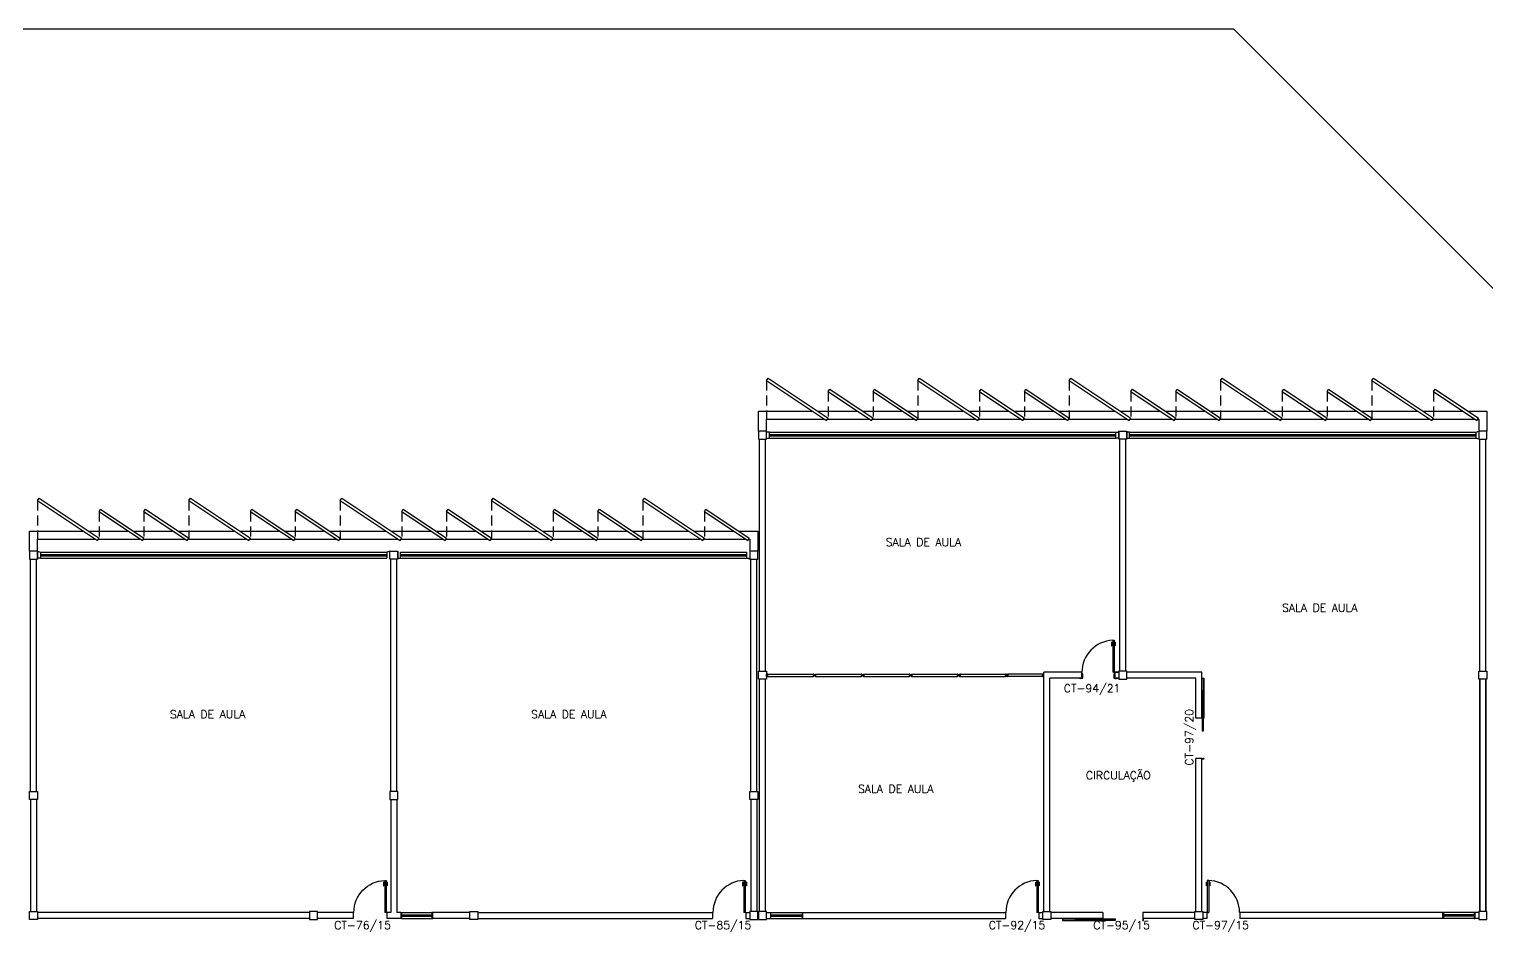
# Model space of a CAD drawing. Header units: millimetres. Extents: x 2069 to 2250, y 1124 to 1284.
# Drawn here: x 2142.2 to 2178.63, y 1236.11 to 1258.67 of the extents above; entities that cross this region are included whole.
import ezdxf

# ---------------------------------------------------------------- set-up
doc = ezdxf.new("R2010")
doc.units = ezdxf.units.MM
doc.linetypes.add('HIDDEN', pattern=[0.375, 0.25, -0.125])
for name, color, linetype in [('ALV', 2, 'Continuous'), ('DIV2', 2, 'Continuous'), ('ENDEREÇO', 2, 'Continuous'), ('JANELA', 1, 'Continuous'), ('MACANETA', 1, 'Continuous'), ('MARCO', 2, 'Continuous'), ('PAVIMENTO', 1, 'Continuous'), ('PILARES', 3, 'Continuous'), ('PORTA', 2, 'Continuous'), ('PROJ', 1, 'HIDDEN'), ('TEXTO', 2, 'Continuous')]:
    doc.layers.add(name, color=color, linetype=linetype)
doc.styles.add('UNB-100', font='simplex.shx', dxfattribs={"height": 0.2})

# ---------------------------------------------------------------- blocks, each defined once
blk = doc.blocks.new('DIV12')
for p, q in [((-0.0051, 0), (0.0051, 0)), ((0, -0.0051), (0, 0.0051)), ((0.0285, 0.0285), (1.1715, 0.0285)), ((0.0285, -0.0285), (0.0285, 0.0285)), ((1.1715, -0.0285), (1.1715, 0.0285)), ((1.1949, 0), (1.2051, 0)), ((1.2, -0.0051), (1.2, 0.0051)), ((0.0285, -0.0285), (1.1715, -0.0285))]:
    blk.add_line(p, q)
blk = doc.blocks.new('MTT')
for p, q in [((-0.029, 0.018), (-0.029, 0.029)), ((-0.019, 0.029), (-0.029, 0.029)), ((-0.024, 0.018), (-0.029, 0.018)), ((-0.024, 0.018), (-0.024, -0.019)), ((-0.019, 0.024), (-0.019, 0.029)), ((-0.019, 0.024), (0.018, 0.024)), ((-0.005, 0), (0.005, 0)), ((0, -0.005), (0, 0.005)), ((0.018, 0.024), (0.018, 0.029)), ((0.018, 0.029), (0.029, 0.029)), ((0.024, 0.018), (0.029, 0.018)), ((0.024, 0.018), (0.024, -0.019)), ((0.029, 0.018), (0.029, 0.029)), ((-0.029, -0.019), (-0.024, -0.019)), ((-0.029, -0.019), (-0.029, -0.029)), ((-0.019, -0.029), (-0.029, -0.029)), ((0.018, -0.024), (-0.019, -0.024)), ((-0.019, -0.024), (-0.019, -0.029)), ((0.018, -0.024), (0.018, -0.029)), ((0.018, -0.029), (0.029, -0.029)), ((0.029, -0.019), (0.024, -0.019)), ((0.029, -0.019), (0.029, -0.029))]:
    blk.add_line(p, q)
blk = doc.blocks.new('IMTT')
for p, q in [((-0.005, 0), (0.005, 0)), ((0.029, 0.029), (0, 0.029)), ((0, -0.028), (0, 0.029)), ((0.029, -0.028), (0, -0.028))]:
    blk.add_line(p, q)
blk = doc.blocks.new('DOOR80')
at = {"layer": 'MACANETA', "color": 1}
for p, q in [((-0.015, -0.665), (-0.01, -0.665)), ((-0.015, -0.755), (-0.015, -0.665)), ((-0.01, -0.755), (-0.01, -0.665)), ((0.012, -0.763), (0.012, -0.728)), ((0.012, -0.728), (0.015, -0.728)), ((0.053, -0.728), (0.05, -0.728)), ((0.053, -0.763), (0.053, -0.728)), ((0.08, -0.665), (0.075, -0.665)), ((0.075, -0.755), (0.075, -0.665)), ((0.08, -0.755), (0.08, -0.665)), ((-0.015, -0.755), (0.012, -0.755)), ((-0.01, -0.735), (0.012, -0.735)), ((0.012, -0.763), (0.015, -0.763)), ((0.053, -0.763), (0.05, -0.763)), ((0.075, -0.735), (0.053, -0.735)), ((0.08, -0.755), (0.053, -0.755))]:
    blk.add_line(p, q, dxfattribs=at)
at = {"layer": 'PORTA'}
for p, q in [((0.015, -0.8), (0.015, 0)), ((0.015, 0), (0.05, 0)), ((0.05, -0.8), (0.05, 0)), ((0.05, -0.8), (0.015, -0.8))]:
    blk.add_line(p, q, dxfattribs=at)
at = {"layer": 'PORTA', "color": 1}
blk.add_arc((0.02, 0), 0.8, 272.1491, 0, dxfattribs=at)
blk = doc.blocks.new('BRISE')
at = {"layer": 'ALV'}
for p, q in [((0.1, 1.266), (0.138, 1.324)), ((0.1, 1.266), (1.6, 0.271)), ((0.138, 1.324), (1.638, 0.329)), ((3.882, 1.266), (3.921, 1.324)), ((3.882, 1.266), (5.382, 0.271)), ((3.921, 1.324), (5.421, 0.329)), ((7.664, 1.266), (7.703, 1.324)), ((7.664, 1.266), (9.164, 0.271)), ((7.703, 1.324), (9.203, 0.329)), ((11.446, 1.266), (11.485, 1.324)), ((11.446, 1.266), (12.946, 0.271)), ((11.485, 1.324), (12.985, 0.329)), ((15.228, 1.266), (15.267, 1.324)), ((15.228, 1.266), (16.728, 0.271)), ((15.267, 1.324), (16.767, 0.329)), ((1.638, 0.99), (1.677, 1.048)), ((1.638, 0.99), (2.721, 0.271)), ((1.677, 1.048), (2.76, 0.329)), ((2.76, 0.99), (2.799, 1.048)), ((2.76, 0.99), (3.843, 0.271)), ((2.799, 1.048), (3.882, 0.329)), ((5.421, 0.99), (5.459, 1.048)), ((5.421, 0.99), (6.504, 0.271)), ((5.459, 1.048), (6.542, 0.329)), ((6.542, 0.99), (6.581, 1.048)), ((6.542, 0.99), (7.626, 0.271)), ((6.581, 1.048), (7.664, 0.329)), ((9.203, 0.99), (9.241, 1.048)), ((9.203, 0.99), (10.286, 0.271)), ((9.241, 1.048), (10.324, 0.329)), ((10.324, 0.99), (10.363, 1.048)), ((10.324, 0.99), (11.408, 0.271)), ((10.363, 1.048), (11.446, 0.329)), ((12.985, 0.99), (13.023, 1.048)), ((12.985, 0.99), (14.068, 0.271)), ((13.023, 1.048), (14.106, 0.329)), ((14.106, 0.99), (14.145, 1.048)), ((14.106, 0.99), (15.19, 0.271)), ((14.145, 1.048), (15.228, 0.329)), ((16.767, 0.99), (16.805, 1.048)), ((16.767, 0.99), (17.85, 0.271)), ((16.805, 1.048), (17.888, 0.329)), ((1.6, 0.271), (1.638, 0.329)), ((2.721, 0.271), (2.76, 0.329)), ((3.843, 0.271), (3.882, 0.329)), ((5.382, 0.271), (5.421, 0.329)), ((6.504, 0.271), (6.542, 0.329)), ((7.626, 0.271), (7.664, 0.329)), ((9.164, 0.271), (9.203, 0.329)), ((10.286, 0.271), (10.324, 0.329)), ((11.408, 0.271), (11.446, 0.329)), ((12.946, 0.271), (12.985, 0.329)), ((14.068, 0.271), (14.106, 0.329)), ((15.19, 0.271), (15.228, 0.329)), ((16.728, 0.271), (16.767, 0.329)), ((17.85, 0.271), (17.888, 0.329)), ((17.869, 0.3), (17.9, 0.3))]:
    blk.add_line(p, q, dxfattribs=at)
at = {"layer": 'ALV', "color": 1}
for p, q in [((-0.1, 0), (-0.1, 0.5)), ((-0.1, 0.5), (1.254, 0.5)), ((1.381, 0.5), (2.376, 0.5)), ((2.503, 0.5), (3.498, 0.5)), ((3.625, 0.5), (5.037, 0.5)), ((5.163, 0.5), (6.158, 0.5)), ((6.285, 0.5), (7.28, 0.5)), ((7.407, 0.5), (8.819, 0.5)), ((8.945, 0.5), (9.94, 0.5)), ((10.067, 0.5), (11.062, 0.5)), ((11.189, 0.5), (12.601, 0.5)), ((12.727, 0.5), (13.722, 0.5)), ((13.849, 0.5), (14.844, 0.5)), ((14.971, 0.5), (16.383, 0.5)), ((16.509, 0.5), (17.504, 0.5)), ((17.631, 0.5), (18.1, 0.5)), ((18.1, 0.5), (18.1, 0)), ((0.1, 0), (0.1, 0.3)), ((0.1, 0.3), (1.556, 0.3)), ((1.619, 0.3), (2.678, 0.3)), ((2.741, 0.3), (3.799, 0.3)), ((3.863, 0.3), (5.338, 0.3)), ((5.401, 0.3), (6.46, 0.3)), ((6.523, 0.3), (7.582, 0.3)), ((7.645, 0.3), (9.12, 0.3)), ((9.183, 0.3), (10.242, 0.3)), ((10.305, 0.3), (11.364, 0.3)), ((11.427, 0.3), (12.902, 0.3)), ((12.965, 0.3), (14.024, 0.3)), ((14.087, 0.3), (15.146, 0.3)), ((15.209, 0.3), (16.684, 0.3)), ((16.747, 0.3), (17.806, 0.3)), ((17.9, 0.3), (17.9, 0))]:
    blk.add_line(p, q, dxfattribs=at)
at = {"layer": 'PROJ', "linetype": 'HIDDEN'}
for p, q in [((0.1, 1.266), (0.1, 0.3)), ((3.882, 1.266), (3.882, 0.3)), ((7.664, 1.266), (7.664, 0.3)), ((11.446, 1.266), (11.446, 0.3)), ((15.228, 1.266), (15.228, 0.3)), ((1.638, 0.99), (1.638, 0.3)), ((2.76, 0.99), (2.76, 0.3)), ((5.421, 0.99), (5.421, 0.3)), ((6.542, 0.99), (6.542, 0.3)), ((9.203, 0.99), (9.203, 0.3)), ((10.324, 0.99), (10.324, 0.3)), ((12.985, 0.99), (12.985, 0.3)), ((14.106, 0.99), (14.106, 0.3)), ((16.767, 0.99), (16.767, 0.3))]:
    blk.add_line(p, q, dxfattribs=at)
blk = doc.blocks.new('PL')
for p, q in [((0.25, 0.25), (0.25, 0.45)), ((0.25, 0.45), (0.45, 0.45)), ((0.45, 0.45), (0.45, 0.25)), ((0.45, 0.25), (0.25, 0.25))]:
    blk.add_line(p, q)
blk = doc.blocks.new('PC')
at = {"layer": 'PORTA', "color": 2}
for p, q in [((-0.2, 0.02), (-0.15, 0.02)), ((-0.2, 0), (-0.2, 0.02)), ((-0.2, 0), (-0.195, 0)), ((-0.195, 0), (-0.195, 0.015)), ((-0.195, 0.015), (-0.155, 0.015)), ((-0.155, 0), (-0.155, 0.015)), ((-0.155, 0), (-0.15, 0)), ((-0.15, 0.02), (-0.15, 0))]:
    blk.add_line(p, q, dxfattribs=at)
at = {"layer": 'PORTA', "color": 3}
for p, q in [((-0.19, -1.683), (-0.19, -0.683)), ((-0.19, -0.683), (-0.16, -0.683)), ((-0.16, -1.683), (-0.16, -0.683)), ((-0.19, -1.683), (-0.16, -1.683))]:
    blk.add_line(p, q, dxfattribs=at)
at = {"layer": 'PORTA', "color": 1}
for p, q in [((-0.195, -1), (-0.2, -1)), ((-0.2, -2.005), (-0.2, -1)), ((-0.195, -2), (-0.195, -1)), ((-0.15, -1), (-0.155, -1)), ((-0.155, -2), (-0.155, -1)), ((-0.15, -1), (-0.15, -2.005)), ((-0.15, -2.005), (-0.2, -2.005)), ((-0.155, -2), (-0.195, -2))]:
    blk.add_line(p, q, dxfattribs=at)
blk = doc.blocks.new('PCD')
at = {"layer": 'MARCO', "xscale": -1}
blk.add_blockref('PC', (0, 0), dxfattribs=at)
blk = doc.blocks.new('DOOR-80')
at = {"layer": 'MACANETA', "color": 1}
for p, q in [((-0.08, -0.755), (-0.08, -0.665)), ((-0.08, -0.665), (-0.075, -0.665)), ((-0.075, -0.755), (-0.075, -0.665)), ((-0.053, -0.728), (-0.05, -0.728)), ((-0.053, -0.763), (-0.053, -0.728)), ((-0.012, -0.728), (-0.015, -0.728)), ((-0.012, -0.763), (-0.012, -0.728)), ((0.01, -0.755), (0.01, -0.665)), ((0.015, -0.665), (0.01, -0.665)), ((0.015, -0.755), (0.015, -0.665)), ((-0.08, -0.755), (-0.053, -0.755)), ((-0.075, -0.735), (-0.053, -0.735)), ((-0.053, -0.763), (-0.05, -0.763)), ((-0.012, -0.763), (-0.015, -0.763)), ((0.01, -0.735), (-0.012, -0.735)), ((0.015, -0.755), (-0.012, -0.755))]:
    blk.add_line(p, q, dxfattribs=at)
at = {"layer": 'PORTA'}
for p, q in [((-0.05, -0.8), (-0.05, 0)), ((-0.015, 0), (-0.05, 0)), ((-0.015, -0.8), (-0.015, 0)), ((-0.05, -0.8), (-0.015, -0.8))]:
    blk.add_line(p, q, dxfattribs=at)
at = {"layer": 'PORTA', "color": 1}
blk.add_arc((-0.02, 0), 0.8, 180, 267.8509, dxfattribs=at)

msp = doc.modelspace()

# ---------------------------------------------------------------- linework, layer by layer
at = {"layer": 'ALV'}
for p, q in [((2160.63301, 1248.59812), (2160.6335, 1248.59812)), ((2160.6335, 1248.44812), (2160.6335, 1248.59812)), ((2169.4335, 1248.62312), (2169.4335, 1248.42312)), ((2169.6335, 1248.59812), (2169.63301, 1248.59812)), ((2169.6335, 1248.44812), (2169.6335, 1248.59812)), ((2160.45825, 1242.62312), (2160.45825, 1248.42312)), ((2160.60825, 1242.62312), (2160.60825, 1248.42312)), ((2160.63301, 1248.44812), (2160.6335, 1248.44812)), ((2169.45825, 1242.62312), (2169.45825, 1248.42312)), ((2169.60825, 1242.62312), (2169.60825, 1248.42312)), ((2169.6335, 1248.44812), (2169.63301, 1248.44812)), ((2178.45825, 1242.62312), (2178.45825, 1248.42312)), ((2178.45825, 1242.62312), (2178.45825, 1248.42312)), ((2178.60825, 1242.62312), (2178.60825, 1248.42312)), ((2178.60825, 1242.62312), (2178.60825, 1248.42312)), ((2142.4135, 1245.62312), (2142.4135, 1245.42312)), ((2151.2135, 1245.44812), (2151.2135, 1245.59812)), ((2151.4135, 1245.44812), (2151.4135, 1245.59812)), ((2160.2135, 1245.62312), (2160.2135, 1245.42312)), ((2142.2385, 1239.62312), (2142.2385, 1245.42312)), ((2142.3885, 1239.62312), (2142.3885, 1245.42312)), ((2151.2385, 1239.62312), (2151.2385, 1245.42312)), ((2151.3885, 1239.62312), (2151.3885, 1245.42312)), ((2160.2385, 1239.62312), (2160.2385, 1245.42312)), ((2160.3885, 1239.62312), (2160.3885, 1245.42312)), ((2160.45825, 1236.62312), (2160.45825, 1242.42312)), ((2160.60825, 1236.62312), (2160.60825, 1242.42312)), ((2167.55825, 1236.62312), (2167.55825, 1242.59812)), ((2168.50301, 1242.59812), (2167.55825, 1242.59812)), ((2167.70825, 1236.62312), (2167.70825, 1242.44812)), ((2168.50301, 1242.44812), (2167.70825, 1242.44812)), ((2168.50301, 1242.59812), (2168.50301, 1242.44812)), ((2169.33301, 1242.59812), (2169.43301, 1242.59812)), ((2169.33301, 1242.59812), (2169.33301, 1242.44812)), ((2169.43301, 1242.59812), (2169.33301, 1242.59812)), ((2169.33301, 1242.44812), (2169.43301, 1242.44812)), ((2169.43301, 1242.44812), (2169.33301, 1242.44812)), ((2171.50825, 1242.59812), (2169.63301, 1242.59812)), ((2171.35825, 1242.44812), (2169.63301, 1242.44812)), ((2171.35825, 1241.44812), (2171.35825, 1242.44812)), ((2171.50825, 1241.44812), (2171.50825, 1242.59812)), ((2178.45825, 1236.62312), (2178.45825, 1242.42312)), ((2178.45825, 1242.42312), (2178.45825, 1236.62312)), ((2178.60825, 1236.62312), (2178.60825, 1242.42312)), ((2178.60825, 1242.42312), (2178.60825, 1236.62312)), ((2171.50825, 1241.44812), (2171.35825, 1241.44812)), ((2171.35825, 1236.62312), (2171.35825, 1240.44812)), ((2171.50825, 1240.44812), (2171.35825, 1240.44812)), ((2171.50825, 1236.62312), (2171.50825, 1240.44812)), ((2142.2385, 1239.42312), (2142.2385, 1236.62312)), ((2142.3885, 1239.42312), (2142.3885, 1236.62312)), ((2151.2385, 1239.42312), (2151.2385, 1236.59812)), ((2151.3885, 1239.42312), (2151.3885, 1236.59812)), ((2160.2385, 1239.42312), (2160.2385, 1236.62312)), ((2160.3885, 1239.42312), (2160.3885, 1236.62312)), ((2149.21374, 1236.59812), (2142.41325, 1236.59812)), ((2150.29825, 1236.59812), (2149.41325, 1236.59812)), ((2150.29825, 1236.59812), (2150.29825, 1236.44812)), ((2150.29825, 1236.59812), (2150.29825, 1236.44812)), ((2151.2385, 1236.59812), (2151.1385, 1236.59812)), ((2151.1385, 1236.59812), (2151.1385, 1236.44812)), ((2151.4885, 1236.59812), (2151.3885, 1236.59812)), ((2151.4885, 1236.59812), (2151.4885, 1236.44812)), ((2152.2885, 1236.44812), (2152.2885, 1236.59812)), ((2153.2135, 1236.59812), (2152.2885, 1236.59812)), ((2153.41301, 1236.59812), (2159.2835, 1236.59812)), ((2159.2835, 1236.59812), (2159.2835, 1236.44812)), ((2160.1135, 1236.59812), (2160.2135, 1236.59812)), ((2160.1135, 1236.59812), (2160.1135, 1236.44812)), ((2160.63301, 1236.59812), (2160.73301, 1236.59812)), ((2160.73301, 1236.59812), (2160.73301, 1236.44812)), ((2161.53301, 1236.59812), (2166.60325, 1236.59812)), ((2161.53301, 1236.44812), (2161.53301, 1236.59812)), ((2166.60325, 1236.59812), (2166.60325, 1236.44812)), ((2167.43325, 1236.59812), (2167.53325, 1236.59812)), ((2167.43325, 1236.59812), (2167.43325, 1236.44812)), ((2169.03325, 1236.59812), (2167.73325, 1236.59812)), ((2169.03325, 1236.59812), (2169.03325, 1236.44812)), ((2171.33325, 1236.59812), (2170.03325, 1236.59812)), ((2170.03325, 1236.59812), (2170.03325, 1236.44812)), ((2171.63325, 1236.59812), (2171.53325, 1236.59812)), ((2171.63325, 1236.59812), (2171.63325, 1236.44812)), ((2177.5335, 1236.59812), (2172.46325, 1236.59812)), ((2172.46325, 1236.59812), (2172.46325, 1236.44812)), ((2177.5335, 1236.44812), (2177.5335, 1236.59812)), ((2178.3335, 1236.59812), (2178.3335, 1236.44812)), ((2178.4335, 1236.59812), (2178.3335, 1236.59812)), ((2149.21374, 1236.44812), (2142.41325, 1236.44812)), ((2150.29825, 1236.44812), (2149.41325, 1236.44812)), ((2151.4885, 1236.44812), (2151.1385, 1236.44812)), ((2153.2135, 1236.44812), (2152.2885, 1236.44812)), ((2153.41301, 1236.44812), (2159.2835, 1236.44812)), ((2160.1135, 1236.44812), (2160.2135, 1236.44812)), ((2160.63301, 1236.44812), (2160.73301, 1236.44812)), ((2161.53301, 1236.44812), (2166.60325, 1236.44812)), ((2167.43325, 1236.44812), (2167.53325, 1236.44812)), ((2169.03325, 1236.44812), (2167.73325, 1236.44812)), ((2171.33325, 1236.44812), (2170.03325, 1236.44812)), ((2171.63325, 1236.44812), (2171.53325, 1236.44812)), ((2177.5335, 1236.44812), (2172.46325, 1236.44812)), ((2178.4335, 1236.44812), (2178.3335, 1236.44812))]:
    msp.add_line(p, q, dxfattribs=at)
at = {"layer": 'DIV2'}
for p, q in [((2165.4304, 1242.52312), (2165.4406, 1242.52312)), ((2165.4355, 1242.51802), (2165.4355, 1242.52822)), ((2165.46531, 1242.53962), (2165.4593, 1242.53962)), ((2165.46531, 1242.50662), (2165.4593, 1242.50662)), ((2165.46531, 1242.54162), (2165.45935, 1242.54162)), ((2165.45935, 1242.54162), (2165.45935, 1242.53962)), ((2165.45935, 1242.50662), (2165.45935, 1242.50462)), ((2165.46531, 1242.50462), (2165.45935, 1242.50462)), ((2165.46531, 1242.55512), (2165.46531, 1242.54162)), ((2165.4775, 1242.55512), (2165.46531, 1242.55512)), ((2165.46531, 1242.53962), (2165.46531, 1242.50662)), ((2165.46531, 1242.50462), (2165.46531, 1242.49112)), ((2165.4775, 1242.49112), (2165.46531, 1242.49112)), ((2165.46731, 1242.55312), (2165.46731, 1242.49312)), ((2165.46731, 1242.55312), (2165.46731, 1242.49312)), ((2165.46731, 1242.55312), (2166.607, 1242.55312)), ((2165.46731, 1242.53212), (2165.46731, 1242.55012)), ((2165.46731, 1242.51412), (2165.46731, 1242.49612)), ((2165.46731, 1242.49312), (2165.46731, 1242.51412)), ((2165.46731, 1242.49312), (2166.607, 1242.49312)), ((2165.4775, 1242.55512), (2165.4775, 1242.55312)), ((2165.4775, 1242.49312), (2165.4775, 1242.49112)), ((2166.607, 1242.49462), (2166.607, 1242.55183)), ((2167.52975, 1242.55162), (2166.664, 1242.55162)), ((2167.52975, 1242.55162), (2166.664, 1242.55162)), ((2166.664, 1242.49462), (2166.664, 1242.55162)), ((2166.664, 1242.49462), (2166.664, 1242.55162)), ((2166.664, 1242.49262), (2166.664, 1242.50462)), ((2167.52975, 1242.49462), (2166.664, 1242.49462)), ((2167.52975, 1242.49462), (2166.664, 1242.49462)), ((2167.52975, 1242.49462), (2167.52975, 1242.55162)), ((2167.52975, 1242.49462), (2167.52975, 1242.55162)), ((2167.56335, 1242.52312), (2167.55315, 1242.52312)), ((2167.56335, 1242.52312), (2167.55315, 1242.52312)), ((2167.55825, 1242.51802), (2167.55825, 1242.52822)), ((2167.55825, 1242.51802), (2167.55825, 1242.52822))]:
    msp.add_line(p, q, dxfattribs=at)
at = {"layer": 'JANELA'}
for p, q in [((2160.70301, 1248.59812), (2169.36301, 1248.59812)), ((2160.70301, 1248.53812), (2169.36301, 1248.53812)), ((2160.70301, 1248.50812), (2169.36301, 1248.50812)), ((2169.70301, 1248.59812), (2178.36301, 1248.59812)), ((2169.70301, 1248.53812), (2178.36301, 1248.53812)), ((2169.70301, 1248.50812), (2178.36301, 1248.50812)), ((2160.70301, 1248.44812), (2169.36301, 1248.44812)), ((2169.70301, 1248.44812), (2178.36301, 1248.44812)), ((2142.48362, 1245.59812), (2151.14362, 1245.59812)), ((2151.48337, 1245.59812), (2160.14337, 1245.59812)), ((2142.48362, 1245.53812), (2151.14362, 1245.53812)), ((2142.48362, 1245.50812), (2151.14362, 1245.50812)), ((2142.48362, 1245.44812), (2151.14362, 1245.44812)), ((2151.4135, 1245.44812), (2160.21325, 1245.44812)), ((2151.48337, 1245.53812), (2160.14337, 1245.53812)), ((2151.48337, 1245.50812), (2160.14337, 1245.50812)), ((2151.48337, 1245.44812), (2160.14337, 1245.44812)), ((2151.5085, 1236.59812), (2152.2685, 1236.59812)), ((2151.5085, 1236.53812), (2152.2685, 1236.53812)), ((2151.5085, 1236.50812), (2152.2685, 1236.50812)), ((2160.73301, 1236.59812), (2161.53301, 1236.59812)), ((2160.75301, 1236.53812), (2161.51301, 1236.53812)), ((2160.75301, 1236.50812), (2161.51301, 1236.50812)), ((2178.3135, 1236.59812), (2177.5535, 1236.59812)), ((2178.3135, 1236.53812), (2177.5535, 1236.53812)), ((2178.3135, 1236.50812), (2177.5535, 1236.50812)), ((2151.5085, 1236.44812), (2152.2685, 1236.44812)), ((2160.73301, 1236.44812), (2161.53301, 1236.44812)), ((2178.3135, 1236.44812), (2177.5535, 1236.44812))]:
    msp.add_line(p, q, dxfattribs=at)
at = {"layer": 'JANELA', "color": 3}
for p, q in [((2160.70301, 1248.59812), (2160.70301, 1248.59812)), ((2160.70301, 1248.44812), (2160.70301, 1248.59812)), ((2169.36301, 1248.59812), (2169.4335, 1248.59812)), ((2169.36301, 1248.59812), (2169.36301, 1248.59812)), ((2169.36301, 1248.44812), (2169.36301, 1248.59812)), ((2169.70301, 1248.59812), (2169.6335, 1248.59812)), ((2169.70301, 1248.59812), (2169.70301, 1248.59812)), ((2169.70301, 1248.44812), (2169.70301, 1248.59812)), ((2178.36301, 1248.59812), (2178.43325, 1248.62312)), ((2178.36301, 1248.59812), (2178.36301, 1248.59812)), ((2178.36301, 1248.44812), (2178.36301, 1248.59812)), ((2178.4335, 1248.62312), (2178.4335, 1248.42312)), ((2160.6335, 1248.44812), (2160.70301, 1248.44812)), ((2169.4335, 1248.44812), (2169.36301, 1248.44812)), ((2169.6335, 1248.44812), (2169.70301, 1248.44812)), ((2178.4335, 1248.42312), (2178.36301, 1248.44812)), ((2142.4135, 1245.62312), (2142.48362, 1245.59812)), ((2142.48362, 1245.59812), (2142.48362, 1245.44812)), ((2151.2135, 1245.62312), (2151.14362, 1245.59812)), ((2151.14362, 1245.59812), (2151.14362, 1245.44812)), ((2151.48337, 1245.59812), (2151.48337, 1245.59812)), ((2151.48337, 1245.44812), (2151.48337, 1245.59812)), ((2160.14337, 1245.59812), (2160.14337, 1245.59812)), ((2160.14337, 1245.44812), (2160.14337, 1245.59812)), ((2142.48362, 1245.44812), (2142.4135, 1245.44812)), ((2142.48362, 1245.44812), (2142.48362, 1245.44812)), ((2151.14362, 1245.44812), (2151.14362, 1245.44812)), ((2151.4135, 1245.44812), (2151.48337, 1245.44812)), ((2160.2135, 1245.42312), (2160.14337, 1245.44812)), ((2151.4885, 1236.59812), (2151.5085, 1236.59812)), ((2151.5085, 1236.59812), (2151.5085, 1236.44812)), ((2152.2685, 1236.59812), (2152.2685, 1236.44812)), ((2152.2885, 1236.59812), (2152.2685, 1236.59812)), ((2160.73301, 1236.59812), (2160.73301, 1236.44812)), ((2160.73301, 1236.59812), (2160.73301, 1236.59812)), ((2161.53301, 1236.59812), (2161.53301, 1236.44812)), ((2161.53301, 1236.59812), (2161.53301, 1236.59812)), ((2177.5335, 1236.59812), (2177.5535, 1236.59812)), ((2177.5535, 1236.59812), (2177.5535, 1236.44812)), ((2178.3135, 1236.59812), (2178.3135, 1236.44812)), ((2178.3335, 1236.59812), (2178.3135, 1236.59812)), ((2151.5085, 1236.44812), (2151.4885, 1236.44812)), ((2152.2685, 1236.44812), (2152.2885, 1236.44812)), ((2160.73301, 1236.44812), (2160.73301, 1236.44812)), ((2161.53301, 1236.44812), (2161.53301, 1236.44812)), ((2177.5535, 1236.44812), (2177.5335, 1236.44812)), ((2178.3135, 1236.44812), (2178.3335, 1236.44812))]:
    msp.add_line(p, q, dxfattribs=at)
at = {"layer": 'MARCO'}
for p, q in [((2168.45801, 1242.59812), (2168.45801, 1242.60812)), ((2168.45801, 1242.60812), (2168.50301, 1242.59812)), ((2168.52801, 1242.44812), (2168.46801, 1242.43812)), ((2168.46801, 1242.43812), (2168.46801, 1242.44812)), ((2168.50301, 1242.59812), (2168.50301, 1242.59812)), ((2168.50301, 1242.59812), (2168.50301, 1242.59812)), ((2168.50301, 1242.59812), (2168.51801, 1242.56312)), ((2168.50301, 1242.59812), (2168.50301, 1242.59812)), ((2168.52801, 1242.44812), (2168.50301, 1242.44812)), ((2168.50301, 1242.44812), (2168.52801, 1242.44812)), ((2168.50301, 1242.44812), (2168.52801, 1242.44812)), ((2168.51801, 1242.56312), (2168.52801, 1242.56312)), ((2168.52801, 1242.56312), (2168.52801, 1242.44812)), ((2169.31801, 1242.56312), (2169.30801, 1242.56312)), ((2169.30801, 1242.56312), (2169.30801, 1242.44812)), ((2169.30801, 1242.44812), (2169.33301, 1242.44812)), ((2169.33301, 1242.44812), (2169.30801, 1242.44812)), ((2169.30801, 1242.44812), (2169.36801, 1242.43812)), ((2169.33301, 1242.44812), (2169.30801, 1242.44812)), ((2169.33301, 1242.59812), (2169.31801, 1242.59812)), ((2169.31801, 1242.59812), (2169.31801, 1242.56312)), ((2169.37801, 1242.60812), (2169.33301, 1242.59812)), ((2169.33301, 1242.59812), (2169.33301, 1242.59812)), ((2169.33301, 1242.59812), (2169.33301, 1242.59812)), ((2169.36801, 1242.43812), (2169.36801, 1242.44812)), ((2169.37801, 1242.59812), (2169.37801, 1242.60812))]:
    msp.add_line(p, q, dxfattribs=at)
at = {"layer": 'PAVIMENTO'}
for p, q in [((2172.30731, 1258.66906), (2114.75325, 1258.66906)), ((2181.85325, 1249.12312), (2172.30731, 1258.66906))]:
    msp.add_line(p, q, dxfattribs=at)
at = {"layer": 'PILARES'}
for p, q in [((2160.70301, 1248.59812), (2160.6335, 1248.59812)), ((2142.21325, 1236.42312), (2142.21325, 1236.62312)), ((2142.21325, 1236.62312), (2142.41325, 1236.62312)), ((2142.41325, 1236.62312), (2142.41325, 1236.42312)), ((2142.41325, 1236.42312), (2142.21325, 1236.42312))]:
    msp.add_line(p, q, dxfattribs=at)

# ---------------------------------------------------------------- block references
at = {"layer": 'ALV'}
for p in [(2160.5335, 1248.62312), (2142.3135, 1245.62312)]:
    msp.add_blockref('BRISE', p, dxfattribs=at)
at = {"layer": 'DIV2'}
for name, p in [('IMTT', (2160.6335, 1242.52312)), ('IMTT', (2160.6335, 1242.52312)), ('IMTT', (2160.6335, 1242.52312)), ('DIV12', (2160.6355, 1242.52312)), ('DIV12', (2160.6355, 1242.52312)), ('DIV12', (2160.6355, 1242.52312)), ('MTT', (2161.8355, 1242.52333)), ('MTT', (2161.8355, 1242.52333)), ('MTT', (2161.8355, 1242.52333)), ('DIV12', (2161.8355, 1242.52312)), ('DIV12', (2161.8355, 1242.52312)), ('DIV12', (2161.8355, 1242.52312)), ('MTT', (2163.0355, 1242.52312)), ('MTT', (2163.0355, 1242.52312)), ('MTT', (2163.0355, 1242.52312)), ('DIV12', (2163.0355, 1242.52312)), ('DIV12', (2163.0355, 1242.52312)), ('DIV12', (2163.0355, 1242.52312)), ('MTT', (2164.2355, 1242.52333)), ('MTT', (2164.2355, 1242.52333)), ('MTT', (2164.2355, 1242.52333)), ('DIV12', (2164.2355, 1242.52312)), ('DIV12', (2164.2355, 1242.52312)), ('DIV12', (2164.2355, 1242.52312)), ('MTT', (2165.4355, 1242.52312)), ('MTT', (2165.4355, 1242.52312)), ('MTT', (2165.4355, 1242.52312)), ('MTT', (2166.6355, 1242.52312)), ('MTT', (2166.6355, 1242.52312))]:
    msp.add_blockref(name, p, dxfattribs=at)
at = {"layer": 'DIV2', "xscale": -1}
for name, p in [('MTT', (2166.6355, 1242.52333)), ('MTT', (2166.6355, 1242.52333)), ('IMTT', (2167.55825, 1242.52312)), ('IMTT', (2167.55825, 1242.52312))]:
    msp.add_blockref(name, p, dxfattribs=at)
at = {"layer": 'MARCO'}
for name, p, rotation in [('PC', (2171.35825, 1240.44812), 180), ('PCD', (2170.03325, 1236.59812), 270)]:
    msp.add_blockref(name, p, dxfattribs=dict(at, rotation=rotation))
at = {"layer": 'PILARES', "xscale": -1}
for p in [(2160.8835, 1248.17312), (2178.8835, 1248.17312), (2142.6635, 1245.17312), (2160.6635, 1245.17312), (2178.88325, 1236.17312)]:
    msp.add_blockref('PL', p, dxfattribs=at)
at = {"layer": 'PILARES'}
for p in [(2169.1835, 1248.17312), (2150.9635, 1245.17312), (2167.28325, 1236.17312), (2171.08325, 1236.17312)]:
    msp.add_blockref('PL', p, dxfattribs=at)
at = {"layer": 'PILARES', "rotation": 180}
for p in [(2160.8835, 1242.87312), (2178.8835, 1242.87312), (2142.6635, 1239.87312), (2160.6635, 1239.87312), (2153.66325, 1236.87312)]:
    msp.add_blockref('PL', p, dxfattribs=at)
at = {"layer": 'PILARES', "xscale": -1, "rotation": 180}
for p in [(2169.1835, 1242.87312), (2150.9635, 1239.87312), (2148.96325, 1236.87312), (2159.9635, 1236.87312), (2160.1835, 1236.87312)]:
    msp.add_blockref('PL', p, dxfattribs=at)
at = {"layer": 'PORTA'}
for name, p, rotation in [('DOOR80', (2169.33301, 1242.59812), 180.0000000051448), ('DOOR80', (2160.1135, 1236.59812), 180.0000000051447), ('DOOR80', (2167.43325, 1236.59812), 180.0000000051448), ('DOOR-80', (2171.63325, 1236.59812), 180.0000000102894)]:
    msp.add_blockref(name, p, dxfattribs=dict(at, rotation=rotation))
at = {"layer": 'PORTA', "xscale": -1, "rotation": 179.9999999897107}
msp.add_blockref('DOOR-80', (2151.1385, 1236.59812), dxfattribs=at)

# ---------------------------------------------------------------- texts
at = {"layer": 'ENDEREÇO', "style": 'UNB-100'}
for s, p in [('CT-94/21', (2168.06164, 1242.09793)), ('CT-76/15', (2149.82863, 1236.1796)), ('CT-85/15', (2158.83792, 1236.1796)), ('CT-92/15', (2166.18521, 1236.1796)), ('CT-95/15', (2168.79798, 1236.1796)), ('CT-97/15', (2171.27488, 1236.1796))]:
    msp.add_text(s, height=0.2, dxfattribs=at).set_placement(p)
msp.add_text('CT-97/20', height=0.2, rotation=90, dxfattribs=at).set_placement((2171.29563, 1240.26786))
at = {"layer": 'TEXTO', "style": 'UNB-100'}
for s, p in [('SALA DE AULA', (2163.60996, 1245.75058)), ('SALA DE AULA', (2173.51452, 1244.11077)), ('SALA DE AULA', (2145.72088, 1241.44818)), ('SALA DE AULA', (2154.74958, 1241.44818)), ('CIRCULAÇÃO', (2168.61308, 1239.92478)), ('SALA DE AULA', (2162.91708, 1239.58532))]:
    msp.add_text(s, height=0.2, dxfattribs=at).set_placement(p)

doc.saveas('drawing.dxf')
